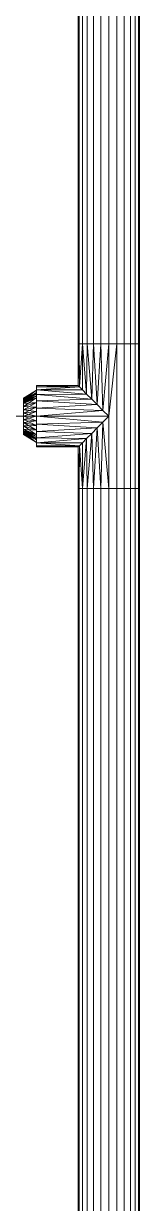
# Model space of a CAD drawing. Header units: inches. Extents: x -3326 to -59, y 8 to 1043.
# Drawn here: x -627.28 to -623.67, y 361.19 to 397.83 of the extents above; entities that cross this region are included whole.
import ezdxf

# ---------------------------------------------------------------- set-up
doc = ezdxf.new("R2010")
doc.units = ezdxf.units.IN
doc.header["$MEASUREMENT"] = 0
doc.layers.add('F-SPRN', color=10, linetype='Continuous', lineweight=9)
doc.layers.add('P-PIPE', color=10, linetype='Continuous', lineweight=9)

# ---------------------------------------------------------------- blocks, each defined once
blk = doc.blocks.new('Tee - Welded - Generic - Standard-1125979-05 - Fourth Level')
at = {"layer": 'P-PIPE'}
mesh = blk.add_polyface(dxfattribs=at)
corners = [(-2.244, -0.951), (-2.244, -0.918, 0.246), (-2.244, -0.823, 0.475), (-2.244, -0.672, 0.672), (-2.244, -0.475, 0.823), (-2.244, -0.246, 0.918), (-2.244, 0, 0.951), (-2.244, 0.246, 0.918), (-2.244, 0.475, 0.823), (-2.244, 0.672, 0.672), (-2.244, 0.823, 0.475), (-2.244, 0.918, 0.246), (-2.244, 0.951), (-2.244, 0.918, -0.246), (-2.244, 0.823, -0.475), (-2.244, 0.672, -0.672), (-2.244, 0.475, -0.823), (-2.244, 0.246, -0.918), (-2.244, 0, -0.951), (-2.244, -0.246, -0.918), (-2.244, -0.475, -0.823), (-2.244, -0.672, -0.672), (-2.244, -0.823, -0.475), (-2.244, -0.918, -0.246)]
mesh.append_faces([[corners[k] for k in face] for face in [(10, 0, 7, 9)]], dxfattribs={"vtx0": -1, "vtx1": -1, "vtx2": -1})
mesh.append_faces([[corners[k] for k in face] for face in [(13, 21, 0, 10)]], dxfattribs={"vtx0": -1, "vtx1": -1, "vtx2": -1, "vtx3": -1})
mesh.append_faces([[corners[k] for k in face] for face in [(13, 16, 20, 21), (5, 7, 0, 1)]], dxfattribs={"vtx0": -1, "vtx1": -1, "vtx3": -1})
mesh.append_faces([[corners[k] for k in face] for face in [(4, 5, 3)]], dxfattribs={"vtx1": -1})
mesh.append_faces([[corners[k] for k in face] for face in [(18, 19, 20), (22, 23, 0, 21), (7, 8, 9), (5, 6, 7)]], dxfattribs={"vtx2": -1})
mesh.append_faces([[corners[k] for k in face] for face in [(16, 17, 18, 20), (1, 2, 3, 5)]], dxfattribs={"vtx2": -1, "vtx3": -1})
mesh.append_faces([[corners[k] for k in face] for face in [(13, 14, 15, 16), (10, 11, 12, 13)]], dxfattribs={"vtx3": -1})
mesh = blk.add_polyface(dxfattribs=at)
corners = [(-2.244, 0.951), (-2.244, 0.918, 0.246), (-2.244, 0.823, 0.475), (-2.244, 0.672, 0.672), (-2.244, 0.475, 0.823), (-2.244, 0.246, 0.918), (-2.244, 0, 0.951), (-2.244, -0.246, 0.918), (-2.244, -0.475, 0.823), (-2.244, -0.672, 0.672), (-2.244, -0.823, 0.475), (-2.244, -0.918, 0.246), (-2.244, -0.951), (-0.951, -0.951), (-0.916, -0.916, 0.254), (-0.823, -0.823, 0.476), (-0.69, -0.69, 0.654), (-0.533, -0.533, 0.787), (-0.362, -0.362, 0.879), (-0.183, -0.183, 0.933), (0, 0, 0.951), (0.183, -0.183, 0.933), (0.362, -0.362, 0.879), (0.533, -0.533, 0.787), (0.69, -0.69, 0.654), (0.823, -0.823, 0.476), (0.916, -0.916, 0.254), (0.951, -0.951), (2.244, -0.951), (2.244, -0.918, 0.246), (2.244, -0.823, 0.475), (2.244, -0.672, 0.672), (2.244, -0.475, 0.823), (2.244, -0.246, 0.918), (2.244, 0, 0.951), (2.244, 0.246, 0.918), (2.244, 0.475, 0.823), (2.244, 0.672, 0.672), (2.244, 0.823, 0.475), (2.244, 0.918, 0.246), (2.244, 0.951)]
mesh.append_faces([[corners[k] for k in face] for face in [(13, 11, 12)]], dxfattribs={"vtx0": -1})
mesh.append_faces([[corners[k] for k in face] for face in [(27, 29, 26), (25, 30, 24), (11, 14, 10), (9, 17, 8), (16, 10, 15), (23, 32, 22), (21, 34, 20), (22, 33, 21), (33, 22, 32), (19, 7, 18), (7, 19, 6)]], dxfattribs={"vtx0": -1, "vtx1": -1})
mesh.append_faces([[corners[k] for k in face] for face in [(30, 25, 26), (24, 30, 31), (8, 17, 18), (21, 33, 34), (18, 7, 8), (20, 5, 6)]], dxfattribs={"vtx0": -1, "vtx2": -1})
mesh.append_faces([[corners[k] for k in face] for face in [(20, 34, 35, 5)]], dxfattribs={"vtx0": -1, "vtx2": -1, "vtx3": -1})
mesh.append_faces([[corners[k] for k in face] for face in [(28, 29, 27)]], dxfattribs={"vtx1": -1})
mesh.append_faces([[corners[k] for k in face] for face in [(29, 30, 26), (31, 32, 23), (23, 24, 31), (13, 14, 11), (14, 15, 10), (16, 17, 9), (9, 10, 16), (19, 20, 6)]], dxfattribs={"vtx1": -1, "vtx2": -1})
mesh.append_faces([[corners[k] for k in face] for face in [(38, 39, 1, 2), (36, 37, 3, 4), (37, 38, 2, 3), (35, 36, 4, 5)]], dxfattribs={"vtx1": -1, "vtx3": -1})
mesh.append_faces([[corners[k] for k in face] for face in [(39, 40, 0, 1)]], dxfattribs={"vtx3": -1})
mesh = blk.add_polyface(dxfattribs=at)
corners = [(-2.244, -0.951), (-2.244, -0.918, -0.246), (-2.244, -0.823, -0.475), (-2.244, -0.672, -0.672), (-2.244, -0.475, -0.823), (-2.244, -0.246, -0.918), (-2.244, 0, -0.951), (-2.244, 0.246, -0.918), (-2.244, 0.475, -0.823), (-2.244, 0.672, -0.672), (-2.244, 0.823, -0.475), (-2.244, 0.918, -0.246), (-2.244, 0.951), (2.244, 0.951), (2.244, 0.918, -0.246), (2.244, 0.823, -0.475), (2.244, 0.672, -0.672), (2.244, 0.475, -0.823), (2.244, 0.246, -0.918), (2.244, 0, -0.951), (2.244, -0.246, -0.918), (2.244, -0.475, -0.823), (2.244, -0.672, -0.672), (2.244, -0.823, -0.475), (2.244, -0.918, -0.246), (2.244, -0.951), (0.951, -0.951), (0.916, -0.916, -0.254), (0.823, -0.823, -0.476), (0.69, -0.69, -0.654), (0.533, -0.533, -0.787), (0.362, -0.362, -0.879), (0.183, -0.183, -0.933), (0, 0, -0.951), (-0.183, -0.183, -0.933), (-0.362, -0.362, -0.879), (-0.533, -0.533, -0.787), (-0.69, -0.69, -0.654), (-0.823, -0.823, -0.476), (-0.916, -0.916, -0.254), (-0.951, -0.951)]
mesh.append_faces([[corners[k] for k in face] for face in [(1, 40, 0)]], dxfattribs={"vtx0": -1})
mesh.append_faces([[corners[k] for k in face] for face in [(33, 19, 32), (6, 34, 5), (32, 20, 31), (24, 27, 23), (27, 24, 26), (36, 4, 35), (3, 37, 2), (38, 2, 37), (21, 31, 20)]], dxfattribs={"vtx0": -1, "vtx1": -1})
mesh.append_faces([[corners[k] for k in face] for face in [(35, 4, 5), (6, 33, 34), (23, 28, 29), (29, 22, 23), (21, 30, 31), (23, 27, 28), (36, 3, 4), (3, 36, 37), (39, 1, 2)]], dxfattribs={"vtx0": -1, "vtx2": -1})
mesh.append_faces([[corners[k] for k in face] for face in [(19, 20, 32), (34, 35, 5), (6, 7, 33), (21, 22, 30), (29, 30, 22), (39, 40, 1), (38, 39, 2)]], dxfattribs={"vtx1": -1, "vtx2": -1})
mesh.append_faces([[corners[k] for k in face] for face in [(18, 19, 33, 7)]], dxfattribs={"vtx1": -1, "vtx2": -1, "vtx3": -1})
mesh.append_faces([[corners[k] for k in face] for face in [(15, 16, 9, 10), (14, 15, 10, 11), (16, 17, 8, 9), (17, 18, 7, 8)]], dxfattribs={"vtx1": -1, "vtx3": -1})
mesh.append_faces([[corners[k] for k in face] for face in [(12, 13, 14, 11), (24, 25, 26)]], dxfattribs={"vtx2": -1})
mesh = blk.add_polyface(dxfattribs=at)
corners = [(2.244, -0.951), (2.244, -0.918, -0.246), (2.244, -0.823, -0.475), (2.244, -0.672, -0.672), (2.244, -0.475, -0.823), (2.244, -0.246, -0.918), (2.244, 0, -0.951), (2.244, 0.246, -0.918), (2.244, 0.475, -0.823), (2.244, 0.672, -0.672), (2.244, 0.823, -0.475), (2.244, 0.918, -0.246), (2.244, 0.951), (2.244, 0.918, 0.246), (2.244, 0.823, 0.475), (2.244, 0.672, 0.672), (2.244, 0.475, 0.823), (2.244, 0.246, 0.918), (2.244, 0, 0.951), (2.244, -0.246, 0.918), (2.244, -0.475, 0.823), (2.244, -0.672, 0.672), (2.244, -0.823, 0.475), (2.244, -0.918, 0.246)]
mesh.append_faces([[corners[k] for k in face] for face in [(21, 19, 20)]], dxfattribs={"vtx0": -1})
mesh.append_faces([[corners[k] for k in face] for face in [(19, 23, 17, 18)]], dxfattribs={"vtx0": -1, "vtx1": -1})
mesh.append_faces([[corners[k] for k in face] for face in [(4, 8, 11, 3), (0, 3, 11, 23)]], dxfattribs={"vtx0": -1, "vtx1": -1, "vtx2": -1})
mesh.append_faces([[corners[k] for k in face] for face in [(11, 14, 17, 23)]], dxfattribs={"vtx0": -1, "vtx1": -1, "vtx2": -1, "vtx3": -1})
mesh.append_faces([[corners[k] for k in face] for face in [(9, 10, 11, 8), (4, 5, 6), (12, 13, 14, 11), (15, 16, 17, 14)]], dxfattribs={"vtx2": -1})
mesh.append_faces([[corners[k] for k in face] for face in [(6, 7, 8, 4), (21, 22, 23, 19)]], dxfattribs={"vtx2": -1, "vtx3": -1})
mesh.append_faces([[corners[k] for k in face] for face in [(0, 1, 2, 3)]], dxfattribs={"vtx3": -1})
mesh = blk.add_polyface(dxfattribs=at)
corners = [(-0.951, -2.244), (-0.918, -2.244, 0.246), (-0.823, -2.244, 0.475), (-0.672, -2.244, 0.672), (-0.475, -2.244, 0.823), (-0.246, -2.244, 0.918), (0, -2.244, 0.951), (0.246, -2.244, 0.918), (0.475, -2.244, 0.823), (0.672, -2.244, 0.672), (0.823, -2.244, 0.475), (0.918, -2.244, 0.246), (0.951, -2.244), (0.951, -0.951), (0.916, -0.916, 0.254), (0.823, -0.823, 0.476), (0.69, -0.69, 0.654), (0.533, -0.533, 0.787), (0.362, -0.362, 0.879), (0.183, -0.183, 0.933), (0, 0, 0.951), (-0.183, -0.183, 0.933), (-0.362, -0.362, 0.879), (-0.533, -0.533, 0.787), (-0.69, -0.69, 0.654), (-0.823, -0.823, 0.476), (-0.916, -0.916, 0.254), (-0.951, -0.951)]
mesh.append_faces([[corners[k] for k in face] for face in [(13, 11, 12)]], dxfattribs={"vtx0": -1})
mesh.append_faces([[corners[k] for k in face] for face in [(22, 5, 21), (24, 3, 23), (8, 18, 7), (17, 9, 16)]], dxfattribs={"vtx0": -1, "vtx1": -1})
mesh.append_faces([[corners[k] for k in face] for face in [(24, 2, 3), (26, 1, 2), (22, 4, 5), (6, 20, 21), (21, 5, 6), (19, 6, 7), (16, 9, 10), (17, 8, 9), (6, 19, 20)]], dxfattribs={"vtx0": -1, "vtx2": -1})
mesh.append_faces([[corners[k] for k in face] for face in [(26, 27, 1), (3, 4, 23), (25, 26, 2), (24, 25, 2), (22, 23, 4), (10, 11, 14), (18, 19, 7), (17, 18, 8), (13, 14, 11), (15, 16, 10), (14, 15, 10)]], dxfattribs={"vtx1": -1, "vtx2": -1})
mesh.append_faces([[corners[k] for k in face] for face in [(27, 0, 1)]], dxfattribs={"vtx2": -1})
mesh = blk.add_polyface(dxfattribs=at)
corners = [(0.951, -2.244), (0.918, -2.244, -0.246), (0.823, -2.244, -0.475), (0.672, -2.244, -0.672), (0.475, -2.244, -0.823), (0.246, -2.244, -0.918), (0, -2.244, -0.951), (-0.246, -2.244, -0.918), (-0.475, -2.244, -0.823), (-0.672, -2.244, -0.672), (-0.823, -2.244, -0.475), (-0.918, -2.244, -0.246), (-0.951, -2.244), (-0.951, -0.951), (-0.916, -0.916, -0.254), (-0.823, -0.823, -0.476), (-0.69, -0.69, -0.654), (-0.533, -0.533, -0.787), (-0.362, -0.362, -0.879), (-0.183, -0.183, -0.933), (0, 0, -0.951), (0.183, -0.183, -0.933), (0.362, -0.362, -0.879), (0.533, -0.533, -0.787), (0.69, -0.69, -0.654), (0.823, -0.823, -0.476), (0.916, -0.916, -0.254), (0.951, -0.951)]
mesh.append_faces([[corners[k] for k in face] for face in [(13, 11, 12)]], dxfattribs={"vtx0": -1})
mesh.append_faces([[corners[k] for k in face] for face in [(22, 5, 21), (24, 3, 23), (8, 18, 7), (17, 9, 16)]], dxfattribs={"vtx0": -1, "vtx1": -1})
mesh.append_faces([[corners[k] for k in face] for face in [(24, 2, 3), (26, 1, 2), (22, 4, 5), (6, 20, 21), (21, 5, 6), (19, 6, 7), (16, 9, 10), (17, 8, 9), (6, 19, 20)]], dxfattribs={"vtx0": -1, "vtx2": -1})
mesh.append_faces([[corners[k] for k in face] for face in [(0, 1, 27)]], dxfattribs={"vtx1": -1})
mesh.append_faces([[corners[k] for k in face] for face in [(26, 27, 1), (3, 4, 23), (25, 26, 2), (24, 25, 2), (22, 23, 4), (10, 11, 14), (18, 19, 7), (17, 18, 8), (13, 14, 11), (15, 16, 10), (14, 15, 10)]], dxfattribs={"vtx1": -1, "vtx2": -1})
mesh = blk.add_polyface(dxfattribs=at)
corners = [(-0.951, -2.244), (-0.918, -2.244, -0.246), (-0.823, -2.244, -0.475), (-0.672, -2.244, -0.672), (-0.475, -2.244, -0.823), (-0.246, -2.244, -0.918), (0, -2.244, -0.951), (0.246, -2.244, -0.918), (0.475, -2.244, -0.823), (0.672, -2.244, -0.672), (0.823, -2.244, -0.475), (0.918, -2.244, -0.246), (0.951, -2.244), (0.918, -2.244, 0.246), (0.823, -2.244, 0.475), (0.672, -2.244, 0.672), (0.475, -2.244, 0.823), (0.246, -2.244, 0.918), (0, -2.244, 0.951), (-0.246, -2.244, 0.918), (-0.475, -2.244, 0.823), (-0.672, -2.244, 0.672), (-0.823, -2.244, 0.475), (-0.918, -2.244, 0.246)]
mesh.append_faces([[corners[k] for k in face] for face in [(6, 4, 5), (21, 19, 20)]], dxfattribs={"vtx0": -1})
mesh.append_faces([[corners[k] for k in face] for face in [(23, 6, 11, 14), (23, 14, 17, 19)]], dxfattribs={"vtx0": -1, "vtx1": -1, "vtx2": -1, "vtx3": -1})
mesh.append_faces([[corners[k] for k in face] for face in [(6, 23, 3, 4)]], dxfattribs={"vtx0": -1, "vtx1": -1, "vtx3": -1})
mesh.append_faces([[corners[k] for k in face] for face in [(3, 23, 0)]], dxfattribs={"vtx0": -1, "vtx2": -1})
mesh.append_faces([[corners[k] for k in face] for face in [(16, 17, 14, 15)]], dxfattribs={"vtx1": -1})
mesh.append_faces([[corners[k] for k in face] for face in [(12, 13, 14, 11), (17, 18, 19)]], dxfattribs={"vtx2": -1})
mesh.append_faces([[corners[k] for k in face] for face in [(9, 10, 11, 6), (21, 22, 23, 19)]], dxfattribs={"vtx2": -1, "vtx3": -1})
mesh.append_faces([[corners[k] for k in face] for face in [(6, 7, 8, 9), (0, 1, 2, 3)]], dxfattribs={"vtx3": -1})
blk = doc.blocks.new('Transition - Generic - Plumbing-CW-1022941-05 - Fourth Level')
at = {"layer": 'P-PIPE'}
mesh = blk.add_polyface(dxfattribs=at)
corners = [(0, -0.813), (0, -0.575, 0.575), (0, 0, 0.813), (0, 0.575, 0.575), (0, 0.813), (0, 0.575, -0.575), (0, 0, -0.813), (0, -0.575, -0.575)]
mesh.append_faces([[corners[k] for k in face] for face in [(5, 3, 4)]], dxfattribs={"vtx0": -1})
mesh.append_faces([[corners[k] for k in face] for face in [(0, 3, 5, 6)]], dxfattribs={"vtx0": -1, "vtx1": -1, "vtx3": -1})
mesh.append_faces([[corners[k] for k in face] for face in [(2, 3, 0, 1), (7, 0, 6)]], dxfattribs={"vtx1": -1})
mesh = blk.add_polyface(dxfattribs=at)
corners = [(0, -0.813), (0, -0.575, -0.575), (0, 0, -0.813), (0, 0.575, -0.575), (0, 0.813), (0.406, 0.562), (0.406, 0.398, -0.398), (0.406, 0, -0.562), (0.406, -0.398, -0.398), (0.406, -0.562), (0.406, 0.452, -0.266), (0, 0.694, -0.287), (0, 0.733, -0.192), (0, 0.287, -0.694), (0.406, 0.199, -0.48), (0.406, 0.099, -0.521), (0.406, -0.48, -0.199), (0, -0.694, -0.287), (0, -0.634, -0.431), (0.406, -0.199, -0.48), (0, -0.287, -0.694), (0, -0.144, -0.753), (0, 0.634, -0.431), (0.406, 0.507, -0.133), (0, 0.431, -0.634), (0.406, 0.298, -0.439), (0, 0.144, -0.753), (0, -0.733, -0.192), (0.406, -0.521, -0.099), (0.406, -0.439, -0.298), (0, -0.431, -0.634), (0.406, -0.298, -0.439), (0.406, -0.099, -0.521)]
mesh.append_faces([[corners[k] for k in face] for face in [(23, 4, 5)]], dxfattribs={"vtx0": -1})
mesh.append_faces([[corners[k] for k in face] for face in [(4, 23, 12), (14, 24, 25), (6, 22, 10), (13, 15, 26), (29, 1, 8), (16, 18, 29), (1, 29, 18), (19, 21, 32), (7, 26, 15), (2, 32, 21), (22, 6, 3), (10, 11, 23), (3, 25, 24), (15, 13, 14), (18, 16, 17), (20, 31, 30), (21, 19, 20)]], dxfattribs={"vtx0": -1, "vtx1": -1})
mesh.append_faces([[corners[k] for k in face] for face in [(14, 13, 24), (7, 2, 26), (3, 6, 25), (23, 11, 12), (2, 7, 32), (27, 16, 28), (8, 1, 30)]], dxfattribs={"vtx0": -1, "vtx2": -1})
mesh.append_faces([[corners[k] for k in face] for face in [(9, 0, 28)]], dxfattribs={"vtx1": -1})
mesh.append_faces([[corners[k] for k in face] for face in [(27, 17, 16), (19, 31, 20), (31, 8, 30), (22, 11, 10), (0, 27, 28)]], dxfattribs={"vtx1": -1, "vtx2": -1})
mesh = blk.add_polyface(dxfattribs=at)
corners = [(0, 0.813), (0, 0.575, 0.575), (0, 0, 0.813), (0, -0.575, 0.575), (0, -0.813), (0.406, -0.562), (0.406, -0.398, 0.398), (0.406, 0, 0.562), (0.406, 0.398, 0.398), (0.406, 0.562), (0.406, -0.452, 0.266), (0, -0.694, 0.287), (0, -0.733, 0.192), (0, -0.287, 0.694), (0.406, -0.199, 0.48), (0.406, -0.099, 0.521), (0.406, 0.48, 0.199), (0, 0.694, 0.287), (0, 0.634, 0.431), (0.406, 0.199, 0.48), (0, 0.287, 0.694), (0, 0.144, 0.753), (0, -0.634, 0.431), (0.406, -0.507, 0.133), (0, -0.431, 0.634), (0.406, -0.298, 0.439), (0, -0.144, 0.753), (0, 0.733, 0.192), (0.406, 0.521, 0.099), (0.406, 0.439, 0.298), (0, 0.431, 0.634), (0.406, 0.298, 0.439), (0.406, 0.099, 0.521)]
mesh.append_faces([[corners[k] for k in face] for face in [(23, 4, 5)]], dxfattribs={"vtx0": -1})
mesh.append_faces([[corners[k] for k in face] for face in [(4, 23, 12), (14, 24, 25), (6, 22, 10), (13, 15, 26), (29, 1, 8), (16, 18, 29), (1, 29, 18), (19, 21, 32), (7, 26, 15), (2, 32, 21), (22, 6, 3), (10, 11, 23), (3, 25, 24), (15, 13, 14), (18, 16, 17), (20, 31, 30), (21, 19, 20)]], dxfattribs={"vtx0": -1, "vtx1": -1})
mesh.append_faces([[corners[k] for k in face] for face in [(14, 13, 24), (7, 2, 26), (3, 6, 25), (23, 11, 12), (2, 7, 32), (27, 16, 28), (8, 1, 30)]], dxfattribs={"vtx0": -1, "vtx2": -1})
mesh.append_faces([[corners[k] for k in face] for face in [(9, 0, 28)]], dxfattribs={"vtx1": -1})
mesh.append_faces([[corners[k] for k in face] for face in [(27, 17, 16), (19, 31, 20), (31, 8, 30), (22, 11, 10), (0, 27, 28)]], dxfattribs={"vtx1": -1, "vtx2": -1})
mesh = blk.add_polyface(dxfattribs=at)
corners = [(0.406, -0.562), (0.406, -0.398, -0.398), (0.406, 0, -0.562), (0.406, 0.398, -0.398), (0.406, 0.562), (0.406, 0.398, 0.398), (0.406, 0, 0.562), (0.406, -0.398, 0.398)]
mesh.append_faces([[corners[k] for k in face] for face in [(4, 7, 1, 2)]], dxfattribs={"vtx0": -1, "vtx1": -1, "vtx3": -1})
mesh.append_faces([[corners[k] for k in face] for face in [(3, 4, 2)]], dxfattribs={"vtx1": -1})
mesh.append_faces([[corners[k] for k in face] for face in [(5, 6, 7, 4), (7, 0, 1)]], dxfattribs={"vtx2": -1})

msp = doc.modelspace()

# ---------------------------------------------------------------- linework, layer by layer
at = {"layer": 'F-SPRN', "color": 1}
for p, q in [((-624.625, 387.879, 964), (-624.625, 433.891, 964)), ((-624.625, 387.879, 964), (-624.625, 433.891, 964)), ((-624.625, 387.879, 964), (-624.625, 383.391, 964)), ((-659.129, 385.635, 964), (-627.275, 385.635, 964)), ((-659.129, 385.635, 964), (-627.275, 385.635, 964)), ((-626.869, 385.635, 964), (-627.275, 385.635, 964)), ((-626.869, 385.635, 964), (-624.625, 385.635, 964)), ((-624.625, 329.648, 964), (-624.625, 383.391, 964)), ((-624.625, 329.648, 964), (-624.625, 383.391, 964))]:
    msp.add_line(p, q, dxfattribs=at)

# ---------------------------------------------------------------- block references
for name, p, rotation in [('Tee - Welded - Generic - Standard-1125979-05 - Fourth Level', (-624.625, 385.635, 964), 270), ('Transition - Generic - Plumbing-CW-1022941-05 - Fourth Level', (-626.869, 385.635, 964), 180)]:
    msp.add_blockref(name, p, dxfattribs=dict(at, rotation=rotation))

# ---------------------------------------------------------------- meshes
mesh = msp.add_polyface(dxfattribs=at)
corners = [(-625.575, 387.879, 964), (-625.543, 387.879, 964.246), (-625.448, 387.879, 964.475), (-625.297, 387.879, 964.672), (-625.1, 387.879, 964.823), (-624.871, 387.879, 964.918), (-624.625, 387.879, 964.95), (-624.625, 433.891, 964.95), (-624.871, 433.891, 964.918), (-625.1, 433.891, 964.823), (-625.297, 433.891, 964.672), (-625.448, 433.891, 964.475), (-625.543, 433.891, 964.246), (-625.575, 433.891, 964)]
mesh.append_faces([[corners[k] for k in face] for face in [(7, 8, 5, 6)]], dxfattribs={"vtx1": -1, "color": 1})
mesh.append_faces([[corners[k] for k in face] for face in [(8, 9, 4, 5), (3, 4, 9, 10), (11, 12, 1, 2), (2, 3, 10, 11)]], dxfattribs={"vtx1": -1, "vtx3": -1, "color": 1})
mesh.append_faces([[corners[k] for k in face] for face in [(12, 13, 0, 1)]], dxfattribs={"vtx3": -1, "color": 1})
mesh = msp.add_polyface(dxfattribs=at)
corners = [(-624.625, 387.879, 963.05), (-624.871, 387.879, 963.082), (-625.1, 387.879, 963.177), (-625.297, 387.879, 963.328), (-625.448, 387.879, 963.525), (-625.543, 387.879, 963.754), (-625.575, 387.879, 964), (-625.575, 433.891, 964), (-625.543, 433.891, 963.754), (-625.448, 433.891, 963.525), (-625.297, 433.891, 963.328), (-625.1, 433.891, 963.177), (-624.871, 433.891, 963.082), (-624.625, 433.891, 963.05)]
mesh.append_faces([[corners[k] for k in face] for face in [(7, 8, 5, 6)]], dxfattribs={"vtx1": -1, "color": 1})
mesh.append_faces([[corners[k] for k in face] for face in [(8, 9, 4, 5), (3, 4, 9, 10), (11, 12, 1, 2), (2, 3, 10, 11)]], dxfattribs={"vtx1": -1, "vtx3": -1, "color": 1})
mesh.append_faces([[corners[k] for k in face] for face in [(12, 13, 0, 1)]], dxfattribs={"vtx3": -1, "color": 1})
mesh = msp.add_polyface(dxfattribs=at)
corners = [(-624.625, 387.879, 964.95), (-624.379, 387.879, 964.918), (-624.15, 387.879, 964.823), (-623.953, 387.879, 964.672), (-623.802, 387.879, 964.475), (-623.707, 387.879, 964.246), (-623.675, 387.879, 964), (-623.675, 433.891, 964), (-623.707, 433.891, 964.246), (-623.802, 433.891, 964.475), (-623.953, 433.891, 964.672), (-624.15, 433.891, 964.823), (-624.379, 433.891, 964.918), (-624.625, 433.891, 964.95)]
mesh.append_faces([[corners[k] for k in face] for face in [(8, 9, 4, 5), (3, 4, 9, 10), (11, 12, 1, 2), (2, 3, 10, 11)]], dxfattribs={"vtx1": -1, "vtx3": -1, "color": 1})
mesh.append_faces([[corners[k] for k in face] for face in [(6, 7, 8, 5)]], dxfattribs={"vtx2": -1, "color": 1})
mesh.append_faces([[corners[k] for k in face] for face in [(12, 13, 0, 1)]], dxfattribs={"vtx3": -1, "color": 1})
mesh = msp.add_polyface(dxfattribs=at)
corners = [(-623.675, 387.879, 964), (-623.707, 387.879, 963.754), (-623.802, 387.879, 963.525), (-623.953, 387.879, 963.328), (-624.15, 387.879, 963.177), (-624.379, 387.879, 963.082), (-624.625, 387.879, 963.05), (-624.625, 433.891, 963.05), (-624.379, 433.891, 963.082), (-624.15, 433.891, 963.177), (-623.953, 433.891, 963.328), (-623.802, 433.891, 963.525), (-623.707, 433.891, 963.754), (-623.675, 433.891, 964)]
mesh.append_faces([[corners[k] for k in face] for face in [(7, 8, 5, 6)]], dxfattribs={"vtx1": -1, "color": 1})
mesh.append_faces([[corners[k] for k in face] for face in [(8, 9, 4, 5), (3, 4, 9, 10), (11, 12, 1, 2), (2, 3, 10, 11)]], dxfattribs={"vtx1": -1, "vtx3": -1, "color": 1})
mesh.append_faces([[corners[k] for k in face] for face in [(12, 13, 0, 1)]], dxfattribs={"vtx3": -1, "color": 1})
mesh = msp.add_polyface(dxfattribs=at)
corners = [(-623.675, 387.879, 964), (-623.707, 387.879, 964.246), (-623.802, 387.879, 964.475), (-623.953, 387.879, 964.672), (-624.15, 387.879, 964.823), (-624.379, 387.879, 964.918), (-624.625, 387.879, 964.95), (-624.871, 387.879, 964.918), (-625.1, 387.879, 964.823), (-625.297, 387.879, 964.672), (-625.448, 387.879, 964.475), (-625.543, 387.879, 964.246), (-625.575, 387.879, 964), (-625.543, 387.879, 963.754), (-625.448, 387.879, 963.525), (-625.297, 387.879, 963.328), (-625.1, 387.879, 963.177), (-624.871, 387.879, 963.082), (-624.625, 387.879, 963.05), (-624.379, 387.879, 963.082), (-624.15, 387.879, 963.177), (-623.953, 387.879, 963.328), (-623.802, 387.879, 963.525), (-623.707, 387.879, 963.754)]
mesh.append_faces([[corners[k] for k in face] for face in [(13, 16, 11, 12), (1, 20, 23, 0)]], dxfattribs={"vtx0": -1, "vtx1": -1, "color": 1})
mesh.append_faces([[corners[k] for k in face] for face in [(20, 1, 4), (16, 8, 11)]], dxfattribs={"vtx0": -1, "vtx1": -1, "vtx2": -1, "color": 1})
mesh.append_faces([[corners[k] for k in face] for face in [(4, 7, 8, 16)]], dxfattribs={"vtx0": -1, "vtx2": -1, "vtx3": -1, "color": 1})
mesh.append_faces([[corners[k] for k in face] for face in [(15, 16, 13, 14)]], dxfattribs={"vtx1": -1, "color": 1})
mesh.append_faces([[corners[k] for k in face] for face in [(16, 17, 20, 4)]], dxfattribs={"vtx1": -1, "vtx2": -1, "vtx3": -1, "color": 1})
mesh.append_faces([[corners[k] for k in face] for face in [(21, 22, 23, 20), (9, 10, 11, 8), (5, 6, 7, 4)]], dxfattribs={"vtx2": -1, "color": 1})
mesh.append_faces([[corners[k] for k in face] for face in [(17, 18, 19, 20), (1, 2, 3, 4)]], dxfattribs={"vtx3": -1, "color": 1})
mesh = msp.add_polyface(dxfattribs=at)
corners = [(-623.675, 383.391, 964), (-623.707, 383.391, 963.754), (-623.802, 383.391, 963.525), (-623.953, 383.391, 963.328), (-624.15, 383.391, 963.177), (-624.379, 383.391, 963.082), (-624.625, 383.391, 963.05), (-624.871, 383.391, 963.082), (-625.1, 383.391, 963.177), (-625.297, 383.391, 963.328), (-625.448, 383.391, 963.525), (-625.543, 383.391, 963.754), (-625.575, 383.391, 964), (-625.543, 383.391, 964.246), (-625.448, 383.391, 964.475), (-625.297, 383.391, 964.672), (-625.1, 383.391, 964.823), (-624.871, 383.391, 964.918), (-624.625, 383.391, 964.95), (-624.379, 383.391, 964.918), (-624.15, 383.391, 964.823), (-623.953, 383.391, 964.672), (-623.802, 383.391, 964.475), (-623.707, 383.391, 964.246)]
mesh.append_faces([[corners[k] for k in face] for face in [(11, 8, 9, 10)]], dxfattribs={"vtx0": -1, "color": 1})
mesh.append_faces([[corners[k] for k in face] for face in [(13, 8, 11, 12), (1, 4, 23, 0)]], dxfattribs={"vtx0": -1, "vtx1": -1, "color": 1})
mesh.append_faces([[corners[k] for k in face] for face in [(20, 23, 4), (13, 16, 8)]], dxfattribs={"vtx0": -1, "vtx1": -1, "vtx2": -1, "color": 1})
mesh.append_faces([[corners[k] for k in face] for face in [(4, 7, 8, 20)]], dxfattribs={"vtx0": -1, "vtx2": -1, "vtx3": -1, "color": 1})
mesh.append_faces([[corners[k] for k in face] for face in [(16, 17, 20, 8)]], dxfattribs={"vtx1": -1, "vtx2": -1, "vtx3": -1, "color": 1})
mesh.append_faces([[corners[k] for k in face] for face in [(5, 6, 7, 4), (21, 22, 23, 20)]], dxfattribs={"vtx2": -1, "color": 1})
mesh.append_faces([[corners[k] for k in face] for face in [(1, 2, 3, 4), (13, 14, 15, 16), (17, 18, 19, 20)]], dxfattribs={"vtx3": -1, "color": 1})
mesh = msp.add_polyface(dxfattribs=at)
corners = [(-625.575, 329.648, 964), (-625.543, 329.648, 964.246), (-625.448, 329.648, 964.475), (-625.297, 329.648, 964.672), (-625.1, 329.648, 964.823), (-624.871, 329.648, 964.918), (-624.625, 329.648, 964.95), (-624.625, 383.391, 964.95), (-624.871, 383.391, 964.918), (-625.1, 383.391, 964.823), (-625.297, 383.391, 964.672), (-625.448, 383.391, 964.475), (-625.543, 383.391, 964.246), (-625.575, 383.391, 964)]
mesh.append_faces([[corners[k] for k in face] for face in [(7, 8, 5, 6)]], dxfattribs={"vtx1": -1, "color": 1})
mesh.append_faces([[corners[k] for k in face] for face in [(8, 9, 4, 5), (3, 4, 9, 10), (11, 12, 1, 2), (2, 3, 10, 11)]], dxfattribs={"vtx1": -1, "vtx3": -1, "color": 1})
mesh.append_faces([[corners[k] for k in face] for face in [(12, 13, 0, 1)]], dxfattribs={"vtx3": -1, "color": 1})
mesh = msp.add_polyface(dxfattribs=at)
corners = [(-624.625, 329.648, 963.05), (-624.871, 329.648, 963.082), (-625.1, 329.648, 963.177), (-625.297, 329.648, 963.328), (-625.448, 329.648, 963.525), (-625.543, 329.648, 963.754), (-625.575, 329.648, 964), (-625.575, 383.391, 964), (-625.543, 383.391, 963.754), (-625.448, 383.391, 963.525), (-625.297, 383.391, 963.328), (-625.1, 383.391, 963.177), (-624.871, 383.391, 963.082), (-624.625, 383.391, 963.05)]
mesh.append_faces([[corners[k] for k in face] for face in [(7, 8, 5, 6)]], dxfattribs={"vtx1": -1, "color": 1})
mesh.append_faces([[corners[k] for k in face] for face in [(8, 9, 4, 5), (3, 4, 9, 10), (11, 12, 1, 2), (2, 3, 10, 11)]], dxfattribs={"vtx1": -1, "vtx3": -1, "color": 1})
mesh.append_faces([[corners[k] for k in face] for face in [(12, 13, 0, 1)]], dxfattribs={"vtx3": -1, "color": 1})
mesh = msp.add_polyface(dxfattribs=at)
corners = [(-624.625, 329.648, 964.95), (-624.379, 329.648, 964.918), (-624.15, 329.648, 964.823), (-623.953, 329.648, 964.672), (-623.802, 329.648, 964.475), (-623.707, 329.648, 964.246), (-623.675, 329.648, 964), (-623.675, 383.391, 964), (-623.707, 383.391, 964.246), (-623.802, 383.391, 964.475), (-623.953, 383.391, 964.672), (-624.15, 383.391, 964.823), (-624.379, 383.391, 964.918), (-624.625, 383.391, 964.95)]
mesh.append_faces([[corners[k] for k in face] for face in [(8, 9, 4, 5), (3, 4, 9, 10), (11, 12, 1, 2), (2, 3, 10, 11)]], dxfattribs={"vtx1": -1, "vtx3": -1, "color": 1})
mesh.append_faces([[corners[k] for k in face] for face in [(6, 7, 8, 5)]], dxfattribs={"vtx2": -1, "color": 1})
mesh.append_faces([[corners[k] for k in face] for face in [(12, 13, 0, 1)]], dxfattribs={"vtx3": -1, "color": 1})
mesh = msp.add_polyface(dxfattribs=at)
corners = [(-623.675, 329.648, 964), (-623.707, 329.648, 963.754), (-623.802, 329.648, 963.525), (-623.953, 329.648, 963.328), (-624.15, 329.648, 963.177), (-624.379, 329.648, 963.082), (-624.625, 329.648, 963.05), (-624.625, 383.391, 963.05), (-624.379, 383.391, 963.082), (-624.15, 383.391, 963.177), (-623.953, 383.391, 963.328), (-623.802, 383.391, 963.525), (-623.707, 383.391, 963.754), (-623.675, 383.391, 964)]
mesh.append_faces([[corners[k] for k in face] for face in [(7, 8, 5, 6)]], dxfattribs={"vtx1": -1, "color": 1})
mesh.append_faces([[corners[k] for k in face] for face in [(8, 9, 4, 5), (3, 4, 9, 10), (11, 12, 1, 2), (2, 3, 10, 11)]], dxfattribs={"vtx1": -1, "vtx3": -1, "color": 1})
mesh.append_faces([[corners[k] for k in face] for face in [(12, 13, 0, 1)]], dxfattribs={"vtx3": -1, "color": 1})

doc.saveas('drawing.dxf')
